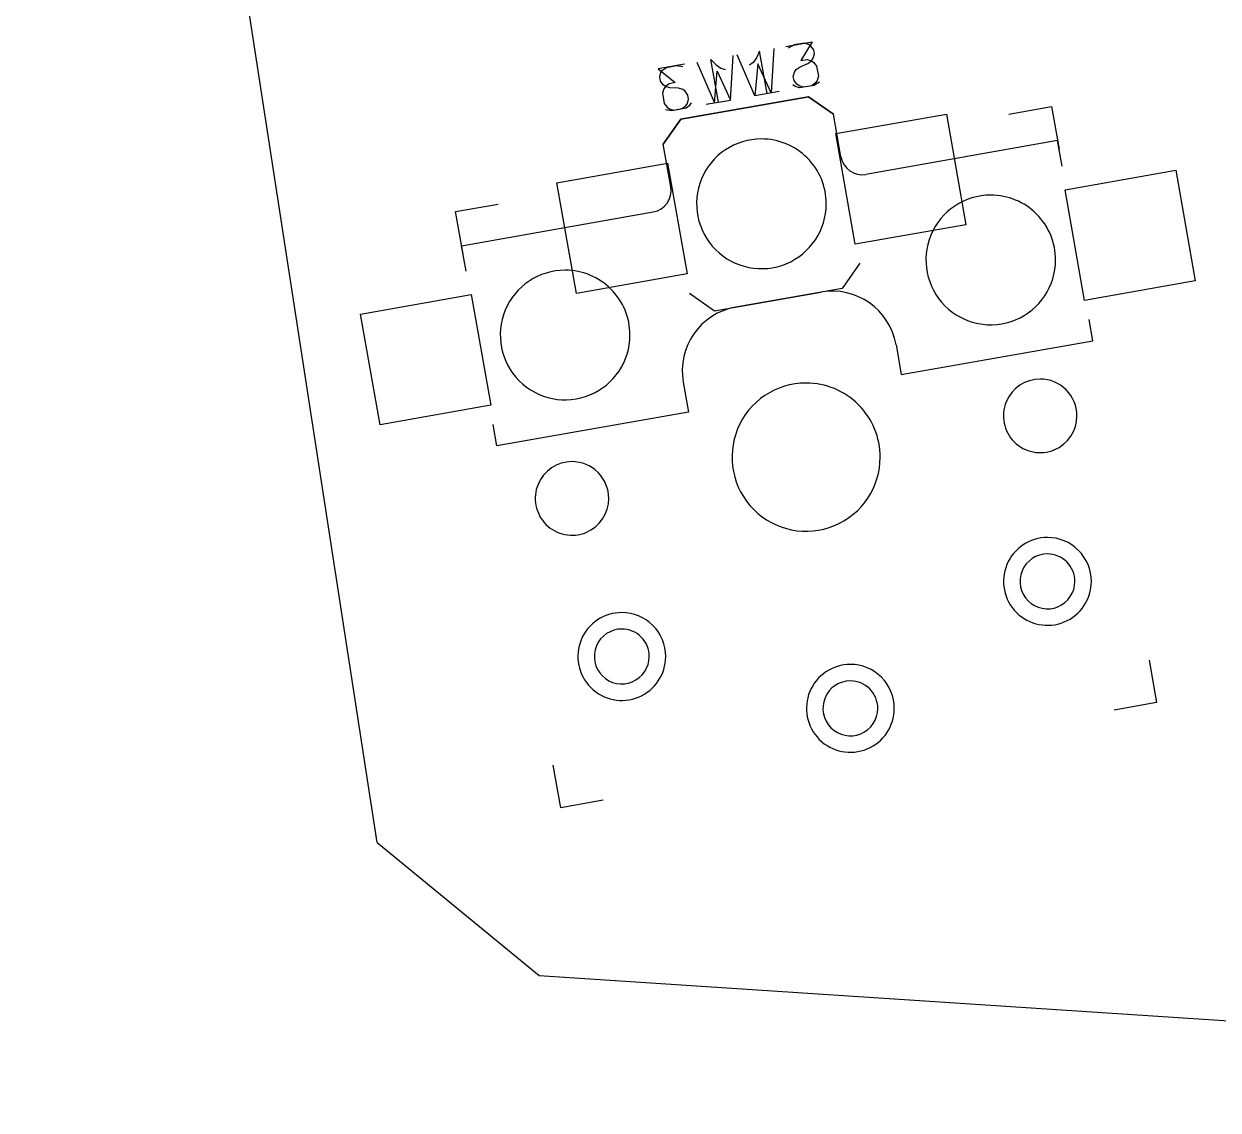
# Model space of a CAD drawing. Extents: x 28 to 165, y -144 to -37.
# Drawn here: x 27.57 to 55.2, y -121.49 to -96.37 of the extents above; entities that cross this region are included whole.
import ezdxf

# ---------------------------------------------------------------- set-up
doc = ezdxf.new("R2010")
doc.units = 0
doc.layers.get('0').update_dxf_attribs({"linetype": 'CONTINUOUS'})

msp = doc.modelspace()

# ---------------------------------------------------------------- linework, layer by layer
at = {"color": 7}
for points in [[(35.739337, -115.307003), (27.569105, -62.292828)], [(44.919839, -96.939875), (44.859009, -97.966028), (44.547391, -97.295669), (44.483843, -98.03218), (44.075717, -97.088716)], [(45.201213, -96.890261), (45.810857, -96.782764), (45.548738, -97.215812), (45.689426, -97.191005), (45.791486, -97.221363), (45.846651, -97.25999), (45.910084, -97.345512), (45.951429, -97.57999), (45.921071, -97.68205), (45.882445, -97.737215), (45.796922, -97.800648), (45.515548, -97.850262), (45.413487, -97.819904), (45.358323, -97.781278)], [(45.976236, -97.720677), (45.843818, -97.792379), (45.609339, -97.833724), (45.507279, -97.803366), (45.452114, -97.76474), (45.388681, -97.679217), (45.372143, -97.585426), (45.4025, -97.483366), (45.441127, -97.428201), (45.526649, -97.364768), (45.705964, -97.284796), (45.791486, -97.221363), (45.830113, -97.166198), (45.86047, -97.064138), (45.843932, -96.970347), (45.780499, -96.884825), (45.725334, -96.846198), (45.623273, -96.815839), (45.388795, -96.857185), (45.256377, -96.928888)], [(43.137804, -97.254095), (43.54593, -98.197559), (43.609479, -97.461048), (43.921096, -98.131408), (43.981926, -97.105254)], [(43.639722, -98.181021), (43.466073, -97.196213), (43.584672, -97.320361), (43.695001, -97.397615), (43.797062, -97.427972)], [(44.765218, -97.982566), (44.591569, -96.997757), (44.522584, -97.154982), (44.445331, -97.265311), (44.359809, -97.328745)], [(42.85643, -97.303709), (42.246786, -97.411206), (42.641208, -97.728488), (42.50052, -97.753295), (42.414998, -97.816728), (42.376372, -97.871893), (42.346014, -97.973954), (42.387359, -98.208432), (42.450792, -98.293954), (42.505957, -98.332581), (42.608018, -98.362938), (42.889392, -98.313325), (42.974914, -98.249891), (43.013541, -98.194727)], [(42.412166, -98.349119), (42.561122, -98.371207), (42.7956, -98.329863), (42.881123, -98.266429), (42.919749, -98.211264), (42.950107, -98.109204), (42.933569, -98.015413), (42.870136, -97.929891), (42.814971, -97.891263), (42.712911, -97.860906), (42.517058, -97.847086), (42.414998, -97.816728), (42.359834, -97.778101), (42.2964, -97.692579), (42.279862, -97.598788), (42.31022, -97.496728), (42.348847, -97.441563), (42.434369, -97.37813), (42.668848, -97.336785), (42.817804, -97.358874)], [(42.766519, -98.576276), (45.720946, -98.055331)], [(45.720946, -98.055331), (42.766519, -98.576276)], [(45.046592, -97.932952), (44.483843, -98.03218)], [(45.720946, -98.055331), (46.300174, -98.460911)], [(46.300174, -98.460911), (45.720946, -98.055331)], [(43.358348, -98.230635), (43.921096, -98.131408)], [(50.360962, -98.455684), (51.345771, -98.282035)], [(50.360962, -98.455684), (51.345771, -98.282035)], [(51.345771, -98.282035), (51.519419, -99.266844)], [(51.345771, -98.282035), (51.519419, -99.266844)], [(42.360939, -99.155505), (42.766519, -98.576276)], [(42.766519, -98.576276), (42.360939, -99.155505)], [(46.473822, -99.44572), (46.300174, -98.460911)], [(42.534588, -100.140313), (42.360939, -99.155505)], [(51.48469, -99.069883), (47.053051, -99.851299)], [(51.588878, -99.660767), (51.48469, -99.069883)], [(37.558449, -100.713112), (38.543258, -100.539462)], [(37.558449, -100.713112), (38.543258, -100.539464)], [(37.732098, -101.697923), (37.558449, -100.713112)], [(37.732098, -101.697921), (37.558449, -100.713112)], [(37.697368, -101.500959), (42.129007, -100.719541)], [(37.801557, -102.091844), (37.697368, -101.500959)], [(46.907943, -101.907741), (46.502362, -102.48697), (44.040341, -102.92109)], [(42.968708, -102.602334), (43.547936, -103.007914)], [(43.547936, -103.007914), (46.009958, -102.573794)], [(52.300837, -103.698485), (52.214013, -103.206075)], [(47.747643, -103.790535), (47.869198, -104.479906)], [(47.869198, -104.479906), (52.300837, -103.698485)], [(42.823601, -104.658776), (42.945154, -105.348143)], [(42.945154, -105.348143), (38.513515, -106.12956)], [(38.513515, -106.12956), (38.426691, -105.637156)], [(53.603199, -111.084548), (53.776848, -112.069357)], [(53.603199, -111.084552), (53.776848, -112.069353)], [(53.776848, -112.069353), (52.792039, -112.243003)], [(53.776848, -112.069357), (52.792039, -112.243005)], [(39.989526, -114.500435), (39.815878, -113.515624)], [(40.974335, -114.326785), (39.989526, -114.500434), (39.815878, -113.515625)], [(40.974335, -114.326785), (39.989526, -114.500435)], [(35.739337, -115.307003), (39.489429, -118.380074)], [(39.489429, -118.380074), (86.903684, -121.493686)]]:
    msp.add_lwpolyline(points, dxfattribs=at)
for points in [[(46.805182, -101.468918), (46.353696, -98.908416), (48.914198, -98.456931), (49.365683, -101.017432)], [(44.634441, -99.031622)], [(44.634441, -99.031622)], [(44.634441, -99.031622)], [(44.634441, -99.031622)], [(44.634441, -99.031622)], [(44.634441, -99.031622)], [(40.354684, -102.606315), (39.903199, -100.045814), (42.4637, -99.594328), (42.915186, -102.15483)], [(52.111251, -102.767255), (51.659765, -100.206754), (54.220267, -99.755268), (54.671752, -102.31577)], [(49.940511, -100.329959)], [(49.940511, -100.329959)], [(49.940511, -100.329959)], [(49.940511, -100.329959)], [(49.940511, -100.329959)], [(49.940511, -100.329959)], [(40.092424, -102.066442)], [(40.092424, -102.066442)], [(40.092424, -102.066443)], [(40.092424, -102.066443)], [(40.092424, -102.066443)], [(40.092424, -102.066443)], [(35.812667, -105.641136), (35.361182, -103.080634), (37.921683, -102.629149), (38.373169, -105.18965)], [(45.667648, -104.676733)], [(45.667648, -104.676733)], [(45.667648, -104.676733)], [(45.667648, -104.676733)], [(45.667648, -104.676733)], [(45.667648, -104.676733)], [(51.084097, -104.585268)], [(51.084097, -104.585268)], [(51.084097, -104.585268)], [(51.084097, -104.585268)], [(51.084097, -104.585268)], [(51.084097, -104.585268)], [(40.2512, -106.4954)], [(40.2512, -106.4954)], [(40.2512, -106.4954)], [(40.2512, -106.4954)], [(40.2512, -106.4954)], [(40.2512, -106.4954)], [(51.251556, -108.249265)], [(51.251556, -108.249265)], [(51.251556, -108.630266)], [(51.251556, -108.630266)], [(51.251556, -108.630266)], [(51.251556, -108.630266)], [(41.403468, -109.985748)], [(41.403468, -109.985748)], [(41.403468, -110.366748)], [(41.403468, -110.366748)], [(41.403468, -110.366748)], [(41.403468, -110.366748)], [(46.692173, -111.185605)], [(46.692173, -111.185605)], [(46.692173, -111.566606)], [(46.692173, -111.566606)], [(46.692173, -111.566606)], [(46.692173, -111.566606)]]:
    msp.add_lwpolyline(points, close=True, dxfattribs=at)
for points in [[(44.634441, -99.031622), (44.027747, -99.031622), (43.480792, -99.397086), (43.24862, -99.957598)], [(44.634441, -99.031622), (44.027747, -99.031622), (43.480792, -99.397085), (43.24862, -99.957597)], [(44.634441, -99.031622), (44.027747, -99.031622), (43.480792, -99.397086), (43.24862, -99.957598)], [(44.634441, -99.031622), (44.027747, -99.031622), (43.480792, -99.397085), (43.24862, -99.957597)], [(44.634441, -99.031622), (44.027747, -99.031622), (43.480792, -99.397086), (43.24862, -99.957598)], [(44.634441, -99.031622), (44.027747, -99.031622), (43.480792, -99.397086), (43.24862, -99.957598)], [(45.695101, -99.470962), (45.413797, -99.189657), (45.032265, -99.031622), (44.634441, -99.031622)], [(45.695102, -99.470962), (45.413797, -99.189657), (45.032266, -99.031622), (44.634441, -99.031622)], [(45.695101, -99.470962), (45.413797, -99.189657), (45.032265, -99.031622), (44.634441, -99.031622)], [(45.695102, -99.470962), (45.413797, -99.189657), (45.032266, -99.031622), (44.634441, -99.031622)], [(45.695101, -99.470962), (45.413797, -99.189657), (45.032265, -99.031622), (44.634441, -99.031622)], [(45.695101, -99.470962), (45.413797, -99.189657), (45.032265, -99.031622), (44.634441, -99.031622)], [(46.134441, -100.531623), (46.134441, -100.133798), (45.976406, -99.752267), (45.695101, -99.470962)], [(46.134441, -100.531623), (46.134441, -100.133798), (45.976406, -99.752267), (45.695101, -99.470962)], [(46.134441, -100.531623), (46.134441, -100.133798), (45.976406, -99.752267), (45.695101, -99.470962)], [(46.134441, -100.531623), (46.134441, -100.133798), (45.976406, -99.752267), (45.695101, -99.470962)], [(46.134442, -100.531623), (46.134442, -100.133798), (45.976407, -99.752267), (45.695102, -99.470962)], [(46.134442, -100.531623), (46.134442, -100.133798), (45.976407, -99.752267), (45.695102, -99.470962)], [(46.473821, -99.44572), (46.521774, -99.717667), (46.781103, -99.899251), (47.053051, -99.851299)], [(43.24862, -99.957597), (43.016448, -100.518109), (43.144782, -101.163287), (43.573779, -101.592284)], [(43.24862, -99.957597), (43.016448, -100.518109), (43.144782, -101.163287), (43.573779, -101.592284)], [(43.24862, -99.957598), (43.016449, -100.518109), (43.144782, -101.163287), (43.57378, -101.592284)], [(43.24862, -99.957598), (43.016449, -100.518109), (43.144782, -101.163287), (43.57378, -101.592284)], [(43.24862, -99.957598), (43.016449, -100.518109), (43.144782, -101.163287), (43.57378, -101.592284)], [(43.24862, -99.957598), (43.016449, -100.518109), (43.144782, -101.163287), (43.57378, -101.592284)], [(42.129007, -100.719542), (42.400955, -100.67159), (42.582539, -100.41226), (42.534587, -100.140313)], [(45.208466, -101.917443), (45.768978, -101.685272), (46.134441, -101.138317), (46.134441, -100.531623)], [(45.208466, -101.917444), (45.768978, -101.685272), (46.134442, -101.138317), (46.134442, -100.531623)], [(45.208466, -101.917443), (45.768978, -101.685272), (46.134441, -101.138317), (46.134441, -100.531623)], [(45.208466, -101.917444), (45.768978, -101.685272), (46.134442, -101.138317), (46.134442, -100.531623)], [(45.208466, -101.917443), (45.768978, -101.685272), (46.134441, -101.138317), (46.134441, -100.531623)], [(45.208466, -101.917443), (45.768978, -101.685272), (46.134441, -101.138317), (46.134441, -100.531623)], [(49.940511, -100.329959), (49.333817, -100.329959), (48.786862, -100.695423), (48.55469, -101.255935)], [(49.940511, -100.329959), (49.333817, -100.329959), (48.786862, -100.695422), (48.55469, -101.255935)], [(49.940511, -100.329959), (49.333817, -100.329959), (48.786862, -100.695423), (48.55469, -101.255935)], [(49.940511, -100.329959), (49.333817, -100.329959), (48.786862, -100.695422), (48.55469, -101.255935)], [(49.940511, -100.329959), (49.333817, -100.329959), (48.786862, -100.695423), (48.55469, -101.255935)], [(49.940511, -100.329959), (49.333817, -100.329959), (48.786862, -100.695423), (48.55469, -101.255935)], [(51.001171, -100.769299), (50.719867, -100.487995), (50.338336, -100.329959), (49.940511, -100.329959)], [(51.001172, -100.769299), (50.719867, -100.487994), (50.338336, -100.329959), (49.940511, -100.329959)], [(51.001171, -100.769299), (50.719867, -100.487995), (50.338336, -100.329959), (49.940511, -100.329959)], [(51.001172, -100.769299), (50.719867, -100.487994), (50.338336, -100.329959), (49.940511, -100.329959)], [(51.001171, -100.769299), (50.719867, -100.487995), (50.338336, -100.329959), (49.940511, -100.329959)], [(51.001171, -100.769299), (50.719867, -100.487995), (50.338336, -100.329959), (49.940511, -100.329959)], [(51.440511, -101.82996), (51.440511, -101.432135), (51.282476, -101.050604), (51.001171, -100.769299)], [(51.440511, -101.82996), (51.440511, -101.432135), (51.282476, -101.050604), (51.001171, -100.769299)], [(51.440511, -101.82996), (51.440511, -101.432135), (51.282476, -101.050604), (51.001171, -100.769299)], [(51.440511, -101.82996), (51.440511, -101.432135), (51.282476, -101.050604), (51.001171, -100.769299)], [(51.440512, -101.82996), (51.440512, -101.432135), (51.282477, -101.050604), (51.001172, -100.769299)], [(51.440512, -101.82996), (51.440512, -101.432135), (51.282477, -101.050604), (51.001172, -100.769299)], [(48.55469, -101.255935), (48.322518, -101.816447), (48.450852, -102.461624), (48.879849, -102.890621)], [(48.55469, -101.255935), (48.322518, -101.816447), (48.450852, -102.461624), (48.879849, -102.890621)], [(48.55469, -101.255935), (48.322519, -101.816447), (48.450852, -102.461624), (48.87985, -102.890621)], [(48.55469, -101.255935), (48.322519, -101.816447), (48.450852, -102.461624), (48.87985, -102.890621)], [(48.55469, -101.255935), (48.322519, -101.816447), (48.450852, -102.461624), (48.87985, -102.890621)], [(48.55469, -101.255935), (48.322519, -101.816447), (48.450852, -102.461624), (48.87985, -102.890621)], [(43.573779, -101.592284), (44.002777, -102.021282), (44.647954, -102.149615), (45.208466, -101.917444)], [(43.573779, -101.592284), (44.002777, -102.021282), (44.647954, -102.149615), (45.208466, -101.917444)], [(43.57378, -101.592284), (44.002777, -102.021281), (44.647954, -102.149615), (45.208466, -101.917443)], [(43.57378, -101.592284), (44.002777, -102.021281), (44.647954, -102.149615), (45.208466, -101.917443)], [(43.57378, -101.592284), (44.002777, -102.021281), (44.647954, -102.149615), (45.208466, -101.917443)], [(43.57378, -101.592284), (44.002777, -102.021281), (44.647954, -102.149615), (45.208466, -101.917443)], [(50.514536, -103.21578), (51.075048, -102.983609), (51.440511, -102.436654), (51.440511, -101.82996)], [(50.514536, -103.215781), (51.075048, -102.983609), (51.440512, -102.436654), (51.440512, -101.82996)], [(50.514536, -103.21578), (51.075048, -102.983609), (51.440511, -102.436654), (51.440511, -101.82996)], [(50.514536, -103.215781), (51.075048, -102.983609), (51.440512, -102.436654), (51.440512, -101.82996)], [(50.514536, -103.21578), (51.075048, -102.983609), (51.440511, -102.436654), (51.440511, -101.82996)], [(50.514536, -103.21578), (51.075048, -102.983609), (51.440511, -102.436654), (51.440511, -101.82996)], [(40.092424, -102.066442), (39.48573, -102.066442), (38.938775, -102.431906), (38.706604, -102.992418)], [(40.092424, -102.066442), (39.48573, -102.066442), (38.938775, -102.431906), (38.706604, -102.992418)], [(40.092424, -102.066443), (39.48573, -102.066443), (38.938776, -102.431906), (38.706604, -102.992418)], [(40.092424, -102.066443), (39.48573, -102.066443), (38.938776, -102.431906), (38.706604, -102.992418)], [(40.092424, -102.066443), (39.48573, -102.066443), (38.938776, -102.431906), (38.706604, -102.992418)], [(40.092424, -102.066443), (39.48573, -102.066443), (38.938776, -102.431906), (38.706604, -102.992418)], [(41.153085, -102.505783), (40.871781, -102.224478), (40.490249, -102.066442), (40.092424, -102.066442)], [(41.153085, -102.505783), (40.871781, -102.224478), (40.490249, -102.066442), (40.092424, -102.066442)], [(41.153085, -102.505783), (40.87178, -102.224478), (40.490249, -102.066443), (40.092424, -102.066443)], [(41.153085, -102.505783), (40.87178, -102.224478), (40.490249, -102.066443), (40.092424, -102.066443)], [(41.153085, -102.505783), (40.87178, -102.224478), (40.490249, -102.066443), (40.092424, -102.066443)], [(41.153085, -102.505783), (40.87178, -102.224478), (40.490249, -102.066443), (40.092424, -102.066443)], [(41.592425, -103.566444), (41.592425, -103.168619), (41.43439, -102.787088), (41.153085, -102.505783)], [(41.592426, -103.566444), (41.592426, -103.168619), (41.43439, -102.787088), (41.153085, -102.505783)], [(41.592425, -103.566444), (41.592425, -103.168619), (41.43439, -102.787088), (41.153085, -102.505783)], [(41.592426, -103.566444), (41.592426, -103.168619), (41.43439, -102.787088), (41.153085, -102.505783)], [(41.592425, -103.566444), (41.592425, -103.168619), (41.43439, -102.787088), (41.153085, -102.505783)], [(41.592425, -103.566444), (41.592425, -103.168619), (41.43439, -102.787088), (41.153085, -102.505783)], [(47.747643, -103.790535), (47.603788, -102.974693), (46.8258, -102.42994), (46.009958, -102.573794)], [(38.706604, -102.992418), (38.474432, -103.55293), (38.602766, -104.198107), (39.031763, -104.627105)], [(38.706604, -102.992418), (38.474432, -103.55293), (38.602766, -104.198108), (39.031763, -104.627105)], [(38.706604, -102.992418), (38.474432, -103.55293), (38.602766, -104.198107), (39.031763, -104.627105)], [(38.706604, -102.992418), (38.474432, -103.55293), (38.602766, -104.198108), (39.031763, -104.627105)], [(38.706604, -102.992418), (38.474432, -103.55293), (38.602766, -104.198107), (39.031763, -104.627105)], [(38.706604, -102.992418), (38.474432, -103.55293), (38.602766, -104.198107), (39.031763, -104.627105)], [(44.040341, -102.921092), (43.2245, -103.064947), (42.679747, -103.842934), (42.823601, -104.658776)], [(48.879849, -102.890621), (49.308847, -103.319619), (49.954024, -103.447953), (50.514536, -103.215781)], [(48.879849, -102.890621), (49.308847, -103.319619), (49.954024, -103.447953), (50.514536, -103.215781)], [(48.87985, -102.890621), (49.308847, -103.319618), (49.954024, -103.447952), (50.514536, -103.21578)], [(48.87985, -102.890621), (49.308847, -103.319618), (49.954024, -103.447952), (50.514536, -103.21578)], [(48.87985, -102.890621), (49.308847, -103.319618), (49.954024, -103.447952), (50.514536, -103.21578)], [(48.87985, -102.890621), (49.308847, -103.319618), (49.954024, -103.447952), (50.514536, -103.21578)], [(40.66645, -104.952264), (41.226962, -104.720092), (41.592425, -104.173138), (41.592425, -103.566444)], [(40.66645, -104.952265), (41.226962, -104.720093), (41.592426, -104.173138), (41.592426, -103.566444)], [(40.66645, -104.952264), (41.226962, -104.720092), (41.592425, -104.173138), (41.592425, -103.566444)], [(40.66645, -104.952265), (41.226962, -104.720093), (41.592426, -104.173138), (41.592426, -103.566444)], [(40.66645, -104.952264), (41.226962, -104.720092), (41.592425, -104.173138), (41.592425, -103.566444)], [(40.66645, -104.952264), (41.226962, -104.720092), (41.592425, -104.173138), (41.592425, -103.566444)], [(39.031763, -104.627105), (39.460761, -105.056102), (40.105938, -105.184436), (40.66645, -104.952264)], [(39.031763, -104.627105), (39.46076, -105.056102), (40.105938, -105.184436), (40.66645, -104.952265)], [(39.031763, -104.627105), (39.460761, -105.056102), (40.105938, -105.184436), (40.66645, -104.952264)], [(39.031763, -104.627105), (39.46076, -105.056102), (40.105938, -105.184436), (40.66645, -104.952265)], [(39.031763, -104.627105), (39.460761, -105.056102), (40.105938, -105.184436), (40.66645, -104.952264)], [(39.031763, -104.627105), (39.460761, -105.056102), (40.105938, -105.184436), (40.66645, -104.952264)], [(45.667648, -104.676733), (44.974198, -104.676733), (44.349028, -105.094458), (44.083656, -105.735123)], [(45.667648, -104.676733), (44.974197, -104.676733), (44.349028, -105.094458), (44.083656, -105.735123)], [(45.667648, -104.676733), (44.974198, -104.676733), (44.349028, -105.094458), (44.083656, -105.735123)], [(45.667648, -104.676733), (44.974197, -104.676733), (44.349028, -105.094458), (44.083656, -105.735123)], [(45.667648, -104.676733), (44.974198, -104.676733), (44.349028, -105.094458), (44.083656, -105.735123)], [(45.667648, -104.676733), (44.974198, -104.676733), (44.349028, -105.094458), (44.083656, -105.735123)], [(46.879984, -105.178899), (46.558453, -104.857368), (46.122362, -104.676733), (45.667648, -104.676733)], [(46.879984, -105.178899), (46.558453, -104.857367), (46.122363, -104.676733), (45.667648, -104.676733)], [(46.879984, -105.178899), (46.558453, -104.857368), (46.122362, -104.676733), (45.667648, -104.676733)], [(46.879984, -105.178899), (46.558453, -104.857367), (46.122363, -104.676733), (45.667648, -104.676733)], [(46.879984, -105.178899), (46.558453, -104.857368), (46.122362, -104.676733), (45.667648, -104.676733)], [(46.879984, -105.178899), (46.558453, -104.857368), (46.122362, -104.676733), (45.667648, -104.676733)], [(51.084097, -104.585268), (50.73994, -104.585268), (50.42967, -104.792584), (50.297967, -105.110543)], [(51.084097, -104.585268), (50.739939, -104.585268), (50.42967, -104.792583), (50.297967, -105.110543)], [(51.084097, -104.585268), (50.73994, -104.585268), (50.42967, -104.792584), (50.297967, -105.110543)], [(51.084097, -104.585268), (50.739939, -104.585268), (50.42967, -104.792583), (50.297967, -105.110543)], [(51.084097, -104.585268), (50.73994, -104.585268), (50.42967, -104.792584), (50.297967, -105.110543)], [(51.084097, -104.585268), (50.73994, -104.585268), (50.42967, -104.792584), (50.297967, -105.110543)], [(51.685774, -104.834491), (51.526199, -104.674917), (51.309769, -104.585268), (51.084097, -104.585268)], [(51.685774, -104.834491), (51.5262, -104.674916), (51.30977, -104.585268), (51.084097, -104.585268)], [(51.685774, -104.834491), (51.526199, -104.674917), (51.309769, -104.585268), (51.084097, -104.585268)], [(51.685774, -104.834491), (51.5262, -104.674916), (51.30977, -104.585268), (51.084097, -104.585268)], [(51.685774, -104.834491), (51.526199, -104.674917), (51.309769, -104.585268), (51.084097, -104.585268)], [(51.685774, -104.834491), (51.526199, -104.674917), (51.309769, -104.585268), (51.084097, -104.585268)], [(51.934997, -105.436169), (51.934997, -105.210496), (51.845349, -104.994066), (51.685774, -104.834491)], [(51.934997, -105.436169), (51.934997, -105.210496), (51.845349, -104.994066), (51.685774, -104.834491)], [(51.934997, -105.436169), (51.934997, -105.210496), (51.845349, -104.994066), (51.685774, -104.834491)], [(51.934997, -105.436169), (51.934997, -105.210496), (51.845349, -104.994066), (51.685774, -104.834491)], [(51.934997, -105.436169), (51.934997, -105.210496), (51.845349, -104.994066), (51.685774, -104.834491)], [(51.934997, -105.436169), (51.934997, -105.210496), (51.845349, -104.994066), (51.685774, -104.834491)], [(47.38215, -106.391235), (47.38215, -105.936521), (47.201515, -105.500431), (46.879984, -105.178899)], [(47.38215, -106.391235), (47.38215, -105.93652), (47.201516, -105.50043), (46.879984, -105.178899)], [(47.38215, -106.391235), (47.38215, -105.936521), (47.201515, -105.500431), (46.879984, -105.178899)], [(47.38215, -106.391235), (47.38215, -105.93652), (47.201516, -105.50043), (46.879984, -105.178899)], [(47.38215, -106.391235), (47.38215, -105.936521), (47.201515, -105.500431), (46.879984, -105.178899)], [(47.38215, -106.391235), (47.38215, -105.936521), (47.201515, -105.500431), (46.879984, -105.178899)], [(50.297967, -105.110543), (50.166264, -105.428503), (50.239063, -105.79449), (50.482419, -106.037846)], [(50.297967, -105.110543), (50.166264, -105.428503), (50.239063, -105.79449), (50.482419, -106.037846)], [(50.297967, -105.110543), (50.166264, -105.428503), (50.239063, -105.79449), (50.482419, -106.037846)], [(50.297967, -105.110543), (50.166264, -105.428503), (50.239063, -105.79449), (50.482419, -106.037846)], [(50.297967, -105.110543), (50.166264, -105.428503), (50.239063, -105.79449), (50.482419, -106.037846)], [(50.297967, -105.110543), (50.166264, -105.428503), (50.239063, -105.79449), (50.482419, -106.037846)], [(51.409722, -106.222298), (51.727682, -106.090595), (51.934997, -105.780326), (51.934997, -105.436169)], [(51.409722, -106.222299), (51.727682, -106.090595), (51.934997, -105.780326), (51.934997, -105.436169)], [(51.409722, -106.222298), (51.727682, -106.090595), (51.934997, -105.780326), (51.934997, -105.436169)], [(51.409722, -106.222299), (51.727682, -106.090595), (51.934997, -105.780326), (51.934997, -105.436169)], [(51.409722, -106.222298), (51.727682, -106.090595), (51.934997, -105.780326), (51.934997, -105.436169)], [(51.409722, -106.222298), (51.727682, -106.090595), (51.934997, -105.780326), (51.934997, -105.436169)], [(44.083656, -105.735123), (43.818283, -106.375789), (43.964969, -107.113226), (44.455313, -107.60357)], [(44.083656, -105.735123), (43.818283, -106.375789), (43.964969, -107.113226), (44.455313, -107.60357)], [(44.083656, -105.735123), (43.818284, -106.375789), (43.964969, -107.113226), (44.455313, -107.60357)], [(44.083656, -105.735123), (43.818284, -106.375789), (43.964969, -107.113226), (44.455313, -107.60357)], [(44.083656, -105.735123), (43.818284, -106.375789), (43.964969, -107.113226), (44.455313, -107.60357)], [(44.083656, -105.735123), (43.818284, -106.375789), (43.964969, -107.113226), (44.455313, -107.60357)], [(50.482419, -106.037846), (50.725775, -106.281202), (51.091762, -106.354001), (51.409722, -106.222298)], [(50.482419, -106.037846), (50.725775, -106.281202), (51.091762, -106.354002), (51.409722, -106.222299)], [(50.482419, -106.037846), (50.725775, -106.281202), (51.091762, -106.354001), (51.409722, -106.222298)], [(50.482419, -106.037846), (50.725775, -106.281202), (51.091762, -106.354002), (51.409722, -106.222299)], [(50.482419, -106.037846), (50.725775, -106.281202), (51.091762, -106.354001), (51.409722, -106.222298)], [(50.482419, -106.037846), (50.725775, -106.281202), (51.091762, -106.354001), (51.409722, -106.222298)], [(40.2512, -106.4954), (39.907043, -106.4954), (39.596774, -106.702715), (39.46507, -107.020675)], [(40.2512, -106.4954), (39.907043, -106.4954), (39.596774, -106.702715), (39.46507, -107.020675)], [(40.2512, -106.4954), (39.907043, -106.4954), (39.596774, -106.702715), (39.465071, -107.020675)], [(40.2512, -106.4954), (39.907043, -106.4954), (39.596774, -106.702715), (39.465071, -107.020675)], [(40.2512, -106.4954), (39.907043, -106.4954), (39.596774, -106.702715), (39.465071, -107.020675)], [(40.2512, -106.4954), (39.907043, -106.4954), (39.596774, -106.702715), (39.465071, -107.020675)], [(40.852878, -106.744623), (40.693303, -106.585048), (40.476873, -106.4954), (40.2512, -106.4954)], [(40.852878, -106.744623), (40.693303, -106.585048), (40.476873, -106.4954), (40.2512, -106.4954)], [(40.852878, -106.744623), (40.693303, -106.585048), (40.476873, -106.4954), (40.2512, -106.4954)], [(40.852878, -106.744623), (40.693303, -106.585048), (40.476873, -106.4954), (40.2512, -106.4954)], [(40.852878, -106.744623), (40.693303, -106.585048), (40.476873, -106.4954), (40.2512, -106.4954)], [(40.852878, -106.744623), (40.693303, -106.585048), (40.476873, -106.4954), (40.2512, -106.4954)], [(46.32376, -107.975227), (46.964425, -107.709855), (47.38215, -107.084686), (47.38215, -106.391235)], [(46.32376, -107.975228), (46.964425, -107.709855), (47.38215, -107.084686), (47.38215, -106.391235)], [(46.32376, -107.975227), (46.964425, -107.709855), (47.38215, -107.084686), (47.38215, -106.391235)], [(46.32376, -107.975228), (46.964425, -107.709855), (47.38215, -107.084686), (47.38215, -106.391235)], [(46.32376, -107.975227), (46.964425, -107.709855), (47.38215, -107.084686), (47.38215, -106.391235)], [(46.32376, -107.975227), (46.964425, -107.709855), (47.38215, -107.084686), (47.38215, -106.391235)], [(41.102101, -107.346301), (41.102101, -107.120628), (41.012452, -106.904198), (40.852878, -106.744623)], [(41.102101, -107.346301), (41.102101, -107.120628), (41.012453, -106.904198), (40.852878, -106.744623)], [(41.102101, -107.346301), (41.102101, -107.120628), (41.012452, -106.904198), (40.852878, -106.744623)], [(41.102101, -107.346301), (41.102101, -107.120628), (41.012453, -106.904198), (40.852878, -106.744623)], [(41.102101, -107.346301), (41.102101, -107.120628), (41.012452, -106.904198), (40.852878, -106.744623)], [(41.102101, -107.346301), (41.102101, -107.120628), (41.012452, -106.904198), (40.852878, -106.744623)], [(39.46507, -107.020675), (39.333367, -107.338635), (39.406167, -107.704622), (39.649523, -107.947978)], [(39.46507, -107.020675), (39.333367, -107.338635), (39.406167, -107.704622), (39.649523, -107.947978)], [(39.465071, -107.020675), (39.333368, -107.338635), (39.406167, -107.704622), (39.649523, -107.947978)], [(39.465071, -107.020675), (39.333368, -107.338635), (39.406167, -107.704622), (39.649523, -107.947978)], [(39.465071, -107.020675), (39.333368, -107.338635), (39.406167, -107.704622), (39.649523, -107.947978)], [(39.465071, -107.020675), (39.333368, -107.338635), (39.406167, -107.704622), (39.649523, -107.947978)], [(40.576826, -108.13243), (40.894785, -108.000727), (41.102101, -107.690458), (41.102101, -107.346301)], [(40.576826, -108.13243), (40.894786, -108.000727), (41.102101, -107.690458), (41.102101, -107.346301)], [(40.576826, -108.13243), (40.894785, -108.000727), (41.102101, -107.690458), (41.102101, -107.346301)], [(40.576826, -108.13243), (40.894786, -108.000727), (41.102101, -107.690458), (41.102101, -107.346301)], [(40.576826, -108.13243), (40.894785, -108.000727), (41.102101, -107.690458), (41.102101, -107.346301)], [(40.576826, -108.13243), (40.894785, -108.000727), (41.102101, -107.690458), (41.102101, -107.346301)], [(44.455313, -107.60357), (44.945657, -108.093914), (45.683095, -108.240599), (46.32376, -107.975227)], [(44.455313, -107.60357), (44.945657, -108.093914), (45.683095, -108.2406), (46.32376, -107.975228)], [(44.455313, -107.60357), (44.945657, -108.093914), (45.683095, -108.240599), (46.32376, -107.975227)], [(44.455313, -107.60357), (44.945657, -108.093914), (45.683095, -108.2406), (46.32376, -107.975228)], [(44.455313, -107.60357), (44.945657, -108.093914), (45.683095, -108.240599), (46.32376, -107.975227)], [(44.455313, -107.60357), (44.945657, -108.093914), (45.683095, -108.240599), (46.32376, -107.975227)], [(39.649523, -107.947978), (39.892879, -108.191334), (40.258866, -108.264133), (40.576826, -108.13243)], [(39.649523, -107.947978), (39.892879, -108.191334), (40.258866, -108.264134), (40.576826, -108.13243)], [(39.649523, -107.947978), (39.892879, -108.191334), (40.258866, -108.264133), (40.576826, -108.13243)], [(39.649523, -107.947978), (39.892879, -108.191334), (40.258866, -108.264134), (40.576826, -108.13243)], [(39.649523, -107.947978), (39.892879, -108.191334), (40.258866, -108.264133), (40.576826, -108.13243)], [(39.649523, -107.947978), (39.892879, -108.191334), (40.258866, -108.264133), (40.576826, -108.13243)], [(51.251556, -108.249265), (50.840622, -108.249265), (50.470151, -108.496806), (50.312893, -108.87646)], [(51.251556, -108.249265), (50.840622, -108.249265), (50.470151, -108.496806), (50.312893, -108.87646)], [(51.969977, -108.546845), (51.77944, -108.356308), (51.521016, -108.249265), (51.251556, -108.249265)], [(51.969977, -108.546845), (51.77944, -108.356308), (51.521016, -108.249265), (51.251556, -108.249265)], [(52.267557, -109.265266), (52.267557, -108.995806), (52.160514, -108.737382), (51.969977, -108.546845)], [(52.267557, -109.265266), (52.267557, -108.995806), (52.160514, -108.737382), (51.969977, -108.546845)], [(51.251556, -108.630266), (50.994722, -108.630266), (50.763178, -108.784979), (50.664892, -109.022262)], [(51.251556, -108.630266), (50.994722, -108.630266), (50.763178, -108.784979), (50.664892, -109.022262)], [(51.251556, -108.630266), (50.994722, -108.630266), (50.763178, -108.784979), (50.664892, -109.022262)], [(51.251556, -108.630266), (50.994722, -108.630266), (50.763178, -108.784979), (50.664892, -109.022262)], [(51.700569, -108.816253), (51.581483, -108.697167), (51.419968, -108.630266), (51.251556, -108.630266)], [(51.700569, -108.816253), (51.581483, -108.697167), (51.419968, -108.630266), (51.251556, -108.630266)], [(51.700569, -108.816253), (51.581483, -108.697167), (51.419968, -108.630266), (51.251556, -108.630266)], [(51.700569, -108.816253), (51.581483, -108.697167), (51.419968, -108.630266), (51.251556, -108.630266)], [(51.886556, -109.265266), (51.886556, -109.096854), (51.819655, -108.935339), (51.700569, -108.816253)], [(51.886556, -109.265266), (51.886556, -109.096854), (51.819655, -108.935339), (51.700569, -108.816253)], [(51.886556, -109.265266), (51.886556, -109.096854), (51.819655, -108.935339), (51.700569, -108.816253)], [(51.886556, -109.265266), (51.886556, -109.096854), (51.819655, -108.935339), (51.700569, -108.816253)], [(50.312893, -108.87646), (50.155636, -109.256113), (50.24256, -109.693113), (50.533135, -109.983688)], [(50.312893, -108.87646), (50.155636, -109.256113), (50.24256, -109.693113), (50.533135, -109.983688)], [(50.664892, -109.022262), (50.566606, -109.259546), (50.620934, -109.532671), (50.802543, -109.71428)], [(50.664892, -109.022262), (50.566606, -109.259546), (50.620934, -109.532671), (50.802543, -109.71428)], [(50.664892, -109.022262), (50.566606, -109.259546), (50.620934, -109.532671), (50.802543, -109.71428)], [(50.664892, -109.022262), (50.566606, -109.259546), (50.620934, -109.532671), (50.802543, -109.71428)], [(51.49456, -109.85193), (51.731843, -109.753644), (51.886556, -109.5221), (51.886556, -109.265266)], [(51.49456, -109.85193), (51.731843, -109.753644), (51.886556, -109.5221), (51.886556, -109.265266)], [(51.49456, -109.85193), (51.731843, -109.753644), (51.886556, -109.5221), (51.886556, -109.265266)], [(51.49456, -109.85193), (51.731843, -109.753644), (51.886556, -109.5221), (51.886556, -109.265266)], [(51.640363, -110.203929), (52.020016, -110.046671), (52.267557, -109.6762), (52.267557, -109.265266)], [(51.640363, -110.203929), (52.020016, -110.046671), (52.267557, -109.6762), (52.267557, -109.265266)], [(50.802543, -109.71428), (50.984151, -109.895888), (51.257277, -109.950216), (51.49456, -109.85193)], [(50.802543, -109.71428), (50.984151, -109.895888), (51.257277, -109.950216), (51.49456, -109.85193)], [(50.802543, -109.71428), (50.984151, -109.895888), (51.257277, -109.950216), (51.49456, -109.85193)], [(50.802543, -109.71428), (50.984151, -109.895888), (51.257277, -109.950216), (51.49456, -109.85193)], [(41.403468, -109.985748), (40.992534, -109.985748), (40.622064, -110.233289), (40.464806, -110.612942)], [(41.403468, -109.985748), (40.992534, -109.985748), (40.622064, -110.233289), (40.464806, -110.612942)], [(42.12189, -110.283328), (41.931352, -110.092791), (41.672929, -109.985748), (41.403468, -109.985748)], [(42.12189, -110.283328), (41.931352, -110.092791), (41.672929, -109.985748), (41.403468, -109.985748)], [(50.533135, -109.983688), (50.823709, -110.274262), (51.260709, -110.361186), (51.640363, -110.203929)], [(50.533135, -109.983688), (50.823709, -110.274262), (51.260709, -110.361186), (51.640363, -110.203929)], [(41.403468, -110.366748), (41.146635, -110.366748), (40.91509, -110.521461), (40.816804, -110.758745)], [(41.403468, -110.366748), (41.146635, -110.366748), (40.91509, -110.521461), (40.816804, -110.758745)], [(41.403468, -110.366748), (41.146635, -110.366748), (40.91509, -110.521461), (40.816804, -110.758745)], [(41.403468, -110.366748), (41.146635, -110.366748), (40.91509, -110.521461), (40.816804, -110.758745)], [(41.852482, -110.552736), (41.733396, -110.43365), (41.571881, -110.366748), (41.403468, -110.366748)], [(41.852482, -110.552736), (41.733396, -110.43365), (41.571881, -110.366748), (41.403468, -110.366748)], [(41.852482, -110.552736), (41.733396, -110.43365), (41.571881, -110.366748), (41.403468, -110.366748)], [(41.852482, -110.552736), (41.733396, -110.43365), (41.571881, -110.366748), (41.403468, -110.366748)], [(42.419469, -111.001749), (42.419469, -110.732289), (42.312427, -110.473865), (42.12189, -110.283328)], [(42.419469, -111.001749), (42.419469, -110.732289), (42.312427, -110.473865), (42.12189, -110.283328)], [(40.464806, -110.612942), (40.307548, -110.992596), (40.394473, -111.429596), (40.685047, -111.72017)], [(40.464806, -110.612942), (40.307548, -110.992596), (40.394473, -111.429596), (40.685047, -111.72017)], [(40.816804, -110.758745), (40.718518, -110.996028), (40.772846, -111.269153), (40.954455, -111.450762)], [(40.816804, -110.758745), (40.718518, -110.996028), (40.772846, -111.269153), (40.954455, -111.450762)], [(40.816804, -110.758745), (40.718518, -110.996028), (40.772846, -111.269153), (40.954455, -111.450762)], [(40.816804, -110.758745), (40.718518, -110.996028), (40.772846, -111.269153), (40.954455, -111.450762)], [(42.038469, -111.001749), (42.038469, -110.833336), (41.971567, -110.671821), (41.852482, -110.552736)], [(42.038469, -111.001749), (42.038469, -110.833336), (41.971567, -110.671821), (41.852482, -110.552736)], [(42.038469, -111.001749), (42.038469, -110.833336), (41.971567, -110.671821), (41.852482, -110.552736)], [(42.038469, -111.001749), (42.038469, -110.833336), (41.971567, -110.671821), (41.852482, -110.552736)], [(41.646473, -111.588413), (41.883756, -111.490127), (42.038469, -111.258583), (42.038469, -111.001749)], [(41.646473, -111.588413), (41.883756, -111.490127), (42.038469, -111.258583), (42.038469, -111.001749)], [(41.646473, -111.588413), (41.883756, -111.490127), (42.038469, -111.258583), (42.038469, -111.001749)], [(41.646473, -111.588413), (41.883756, -111.490127), (42.038469, -111.258583), (42.038469, -111.001749)], [(41.792275, -111.940411), (42.171929, -111.783154), (42.419469, -111.412683), (42.419469, -111.001749)], [(41.792275, -111.940411), (42.171929, -111.783154), (42.419469, -111.412683), (42.419469, -111.001749)], [(46.692173, -111.185605), (46.281239, -111.185605), (45.910769, -111.433146), (45.753511, -111.812799)], [(46.692173, -111.185605), (46.281239, -111.185605), (45.910769, -111.433146), (45.753511, -111.812799)], [(47.410595, -111.483185), (47.220057, -111.292648), (46.961634, -111.185605), (46.692173, -111.185605)], [(47.410595, -111.483185), (47.220057, -111.292648), (46.961634, -111.185605), (46.692173, -111.185605)], [(40.954455, -111.450762), (41.136064, -111.632371), (41.409189, -111.686699), (41.646473, -111.588413)], [(40.954455, -111.450762), (41.136064, -111.632371), (41.409189, -111.686699), (41.646473, -111.588413)], [(40.954455, -111.450762), (41.136064, -111.632371), (41.409189, -111.686699), (41.646473, -111.588413)], [(40.954455, -111.450762), (41.136064, -111.632371), (41.409189, -111.686699), (41.646473, -111.588413)], [(46.692173, -111.566606), (46.43534, -111.566606), (46.203795, -111.721318), (46.105509, -111.958602)], [(46.692173, -111.566606), (46.43534, -111.566606), (46.203795, -111.721318), (46.105509, -111.958602)], [(46.692173, -111.566606), (46.43534, -111.566606), (46.203795, -111.721318), (46.105509, -111.958602)], [(46.692173, -111.566606), (46.43534, -111.566606), (46.203795, -111.721318), (46.105509, -111.958602)], [(47.141187, -111.752593), (47.022101, -111.633507), (46.860586, -111.566606), (46.692173, -111.566606)], [(47.141187, -111.752593), (47.022101, -111.633507), (46.860586, -111.566606), (46.692173, -111.566606)], [(47.141187, -111.752593), (47.022101, -111.633507), (46.860586, -111.566606), (46.692173, -111.566606)], [(47.141187, -111.752593), (47.022101, -111.633507), (46.860586, -111.566606), (46.692173, -111.566606)], [(47.708174, -112.201606), (47.708174, -111.932146), (47.601132, -111.673722), (47.410595, -111.483185)], [(47.708174, -112.201606), (47.708174, -111.932146), (47.601132, -111.673722), (47.410595, -111.483185)], [(40.685047, -111.72017), (40.975621, -112.010744), (41.412622, -112.097669), (41.792275, -111.940411)], [(40.685047, -111.72017), (40.975621, -112.010744), (41.412622, -112.097669), (41.792275, -111.940411)], [(45.753511, -111.812799), (45.596253, -112.192453), (45.683178, -112.629453), (45.973752, -112.920027)], [(45.753511, -111.812799), (45.596253, -112.192453), (45.683178, -112.629453), (45.973752, -112.920027)], [(47.327174, -112.201606), (47.327174, -112.033193), (47.260272, -111.871679), (47.141187, -111.752593)], [(47.327174, -112.201606), (47.327174, -112.033193), (47.260272, -111.871679), (47.141187, -111.752593)], [(47.327174, -112.201606), (47.327174, -112.033193), (47.260272, -111.871679), (47.141187, -111.752593)], [(47.327174, -112.201606), (47.327174, -112.033193), (47.260272, -111.871679), (47.141187, -111.752593)], [(46.105509, -111.958602), (46.007223, -112.195885), (46.061551, -112.46901), (46.24316, -112.650619)], [(46.105509, -111.958602), (46.007223, -112.195885), (46.061551, -112.46901), (46.24316, -112.650619)], [(46.105509, -111.958602), (46.007223, -112.195885), (46.061551, -112.46901), (46.24316, -112.650619)], [(46.105509, -111.958602), (46.007223, -112.195885), (46.061551, -112.46901), (46.24316, -112.650619)], [(46.935178, -112.78827), (47.172461, -112.689984), (47.327174, -112.45844), (47.327174, -112.201606)], [(46.935178, -112.78827), (47.172461, -112.689984), (47.327174, -112.45844), (47.327174, -112.201606)], [(46.935178, -112.78827), (47.172461, -112.689984), (47.327174, -112.45844), (47.327174, -112.201606)], [(46.935178, -112.78827), (47.172461, -112.689984), (47.327174, -112.45844), (47.327174, -112.201606)], [(47.08098, -113.140269), (47.460634, -112.983011), (47.708174, -112.61254), (47.708174, -112.201606)], [(47.08098, -113.140269), (47.460634, -112.983011), (47.708174, -112.61254), (47.708174, -112.201606)], [(46.24316, -112.650619), (46.424769, -112.832228), (46.697894, -112.886556), (46.935178, -112.78827)], [(46.24316, -112.650619), (46.424769, -112.832228), (46.697894, -112.886556), (46.935178, -112.78827)], [(46.24316, -112.650619), (46.424769, -112.832228), (46.697894, -112.886556), (46.935178, -112.78827)], [(46.24316, -112.650619), (46.424769, -112.832228), (46.697894, -112.886556), (46.935178, -112.78827)], [(45.973752, -112.920027), (46.264327, -113.210602), (46.701327, -113.297526), (47.08098, -113.140269)], [(45.973752, -112.920027), (46.264327, -113.210602), (46.701327, -113.297526), (47.08098, -113.140269)]]:
    msp.add_open_spline(points, degree=3, dxfattribs=at)

doc.saveas('drawing.dxf')
